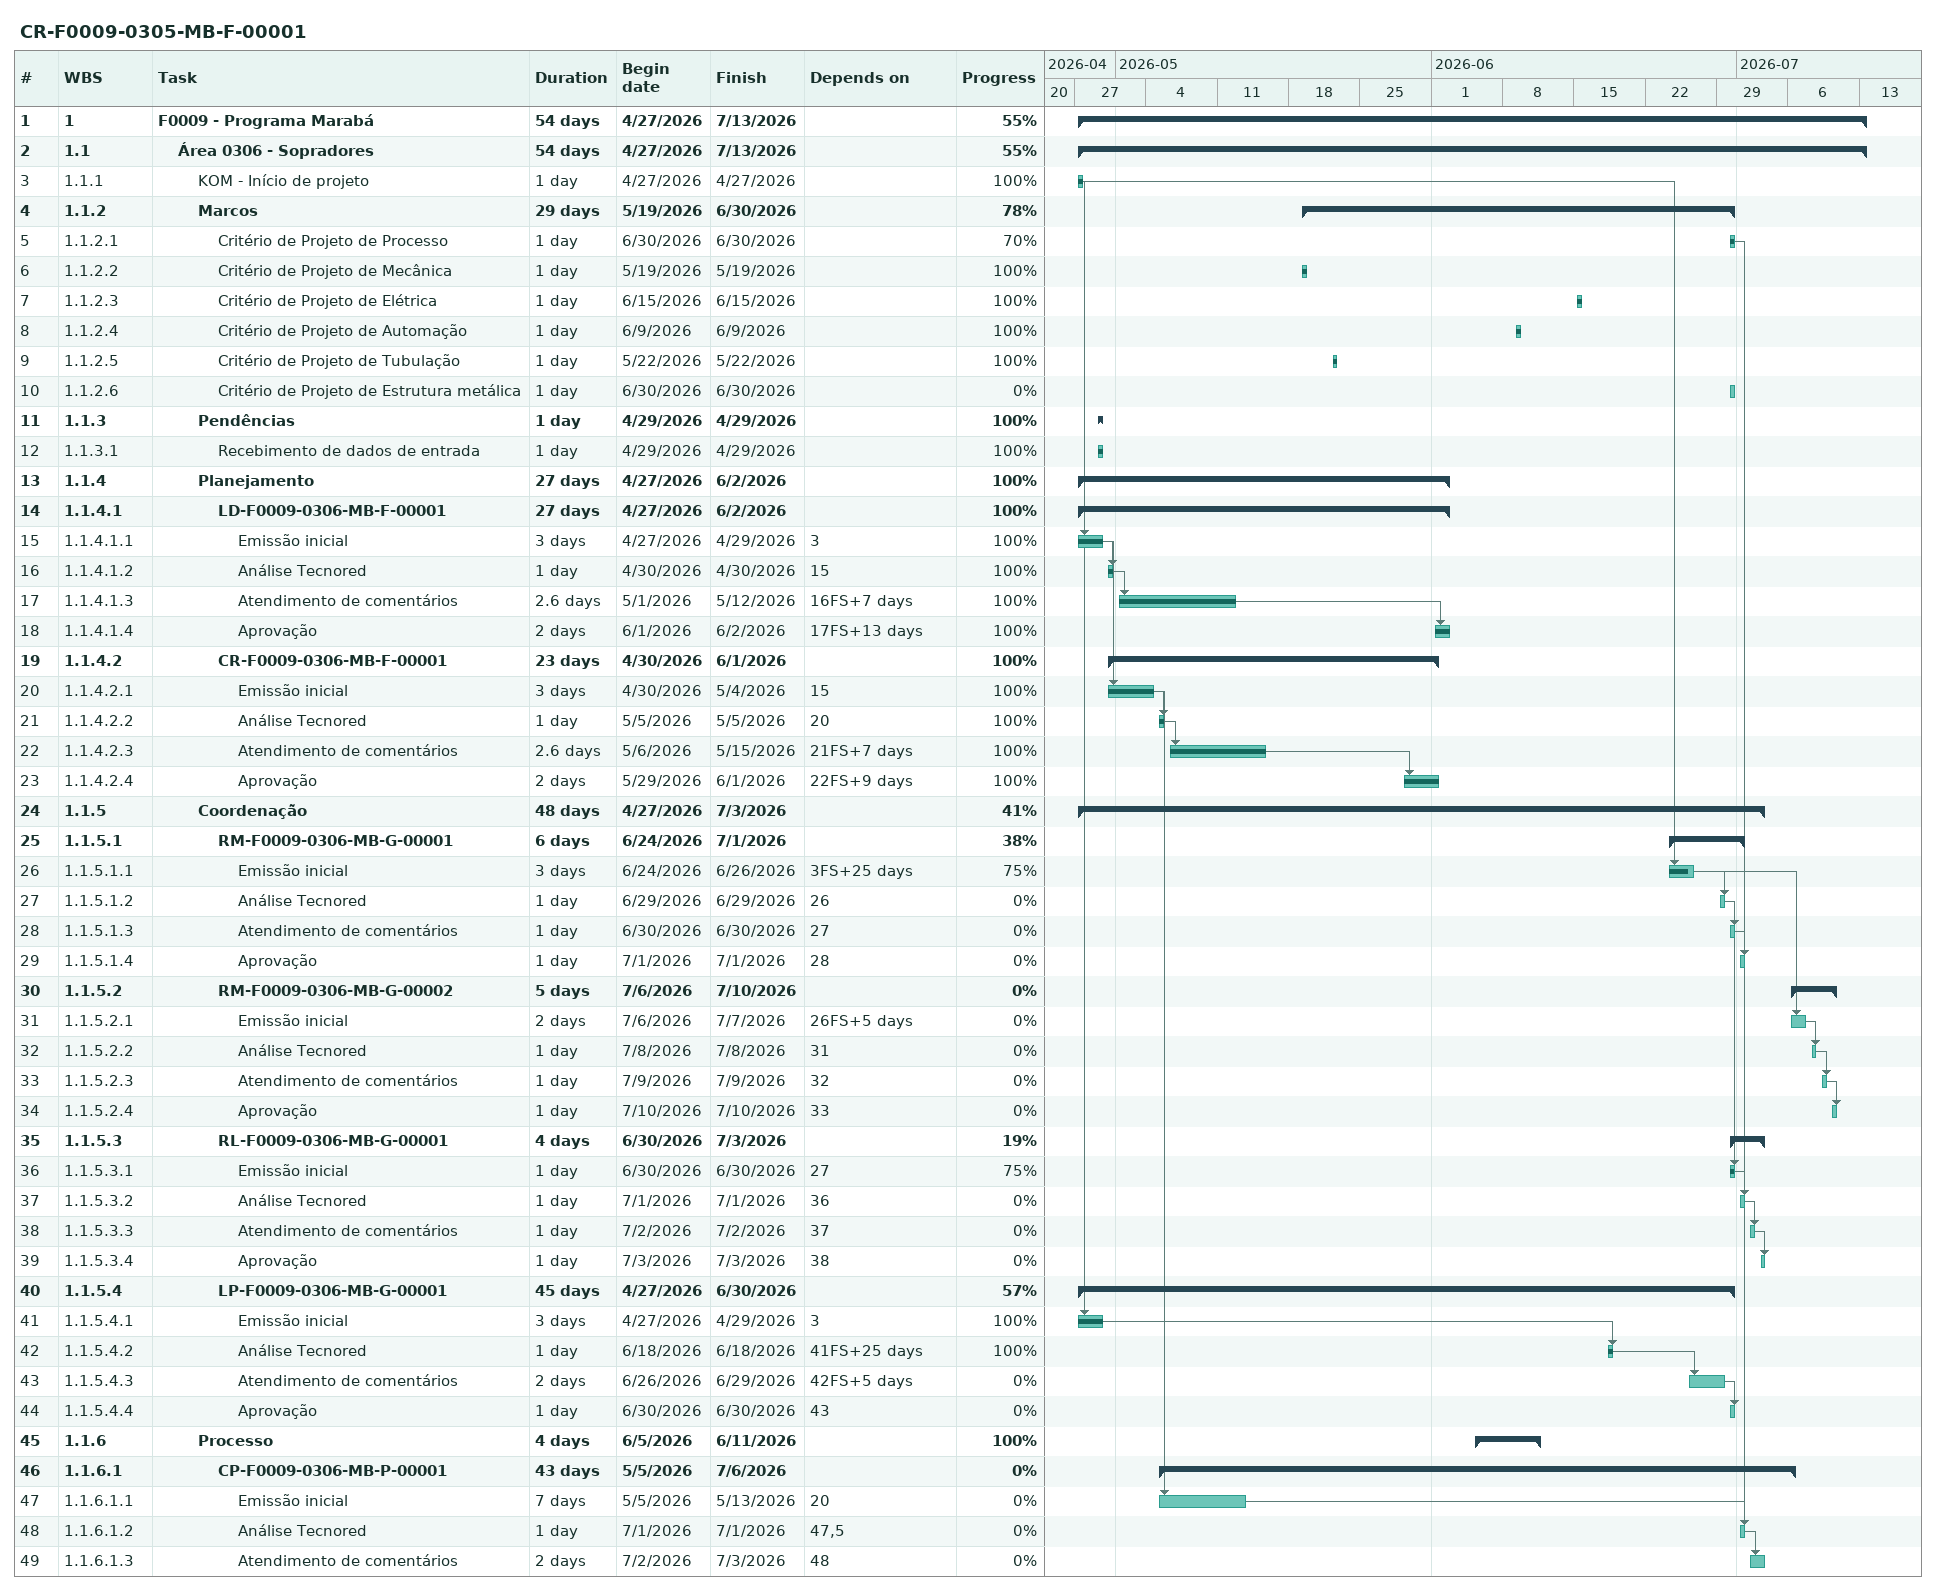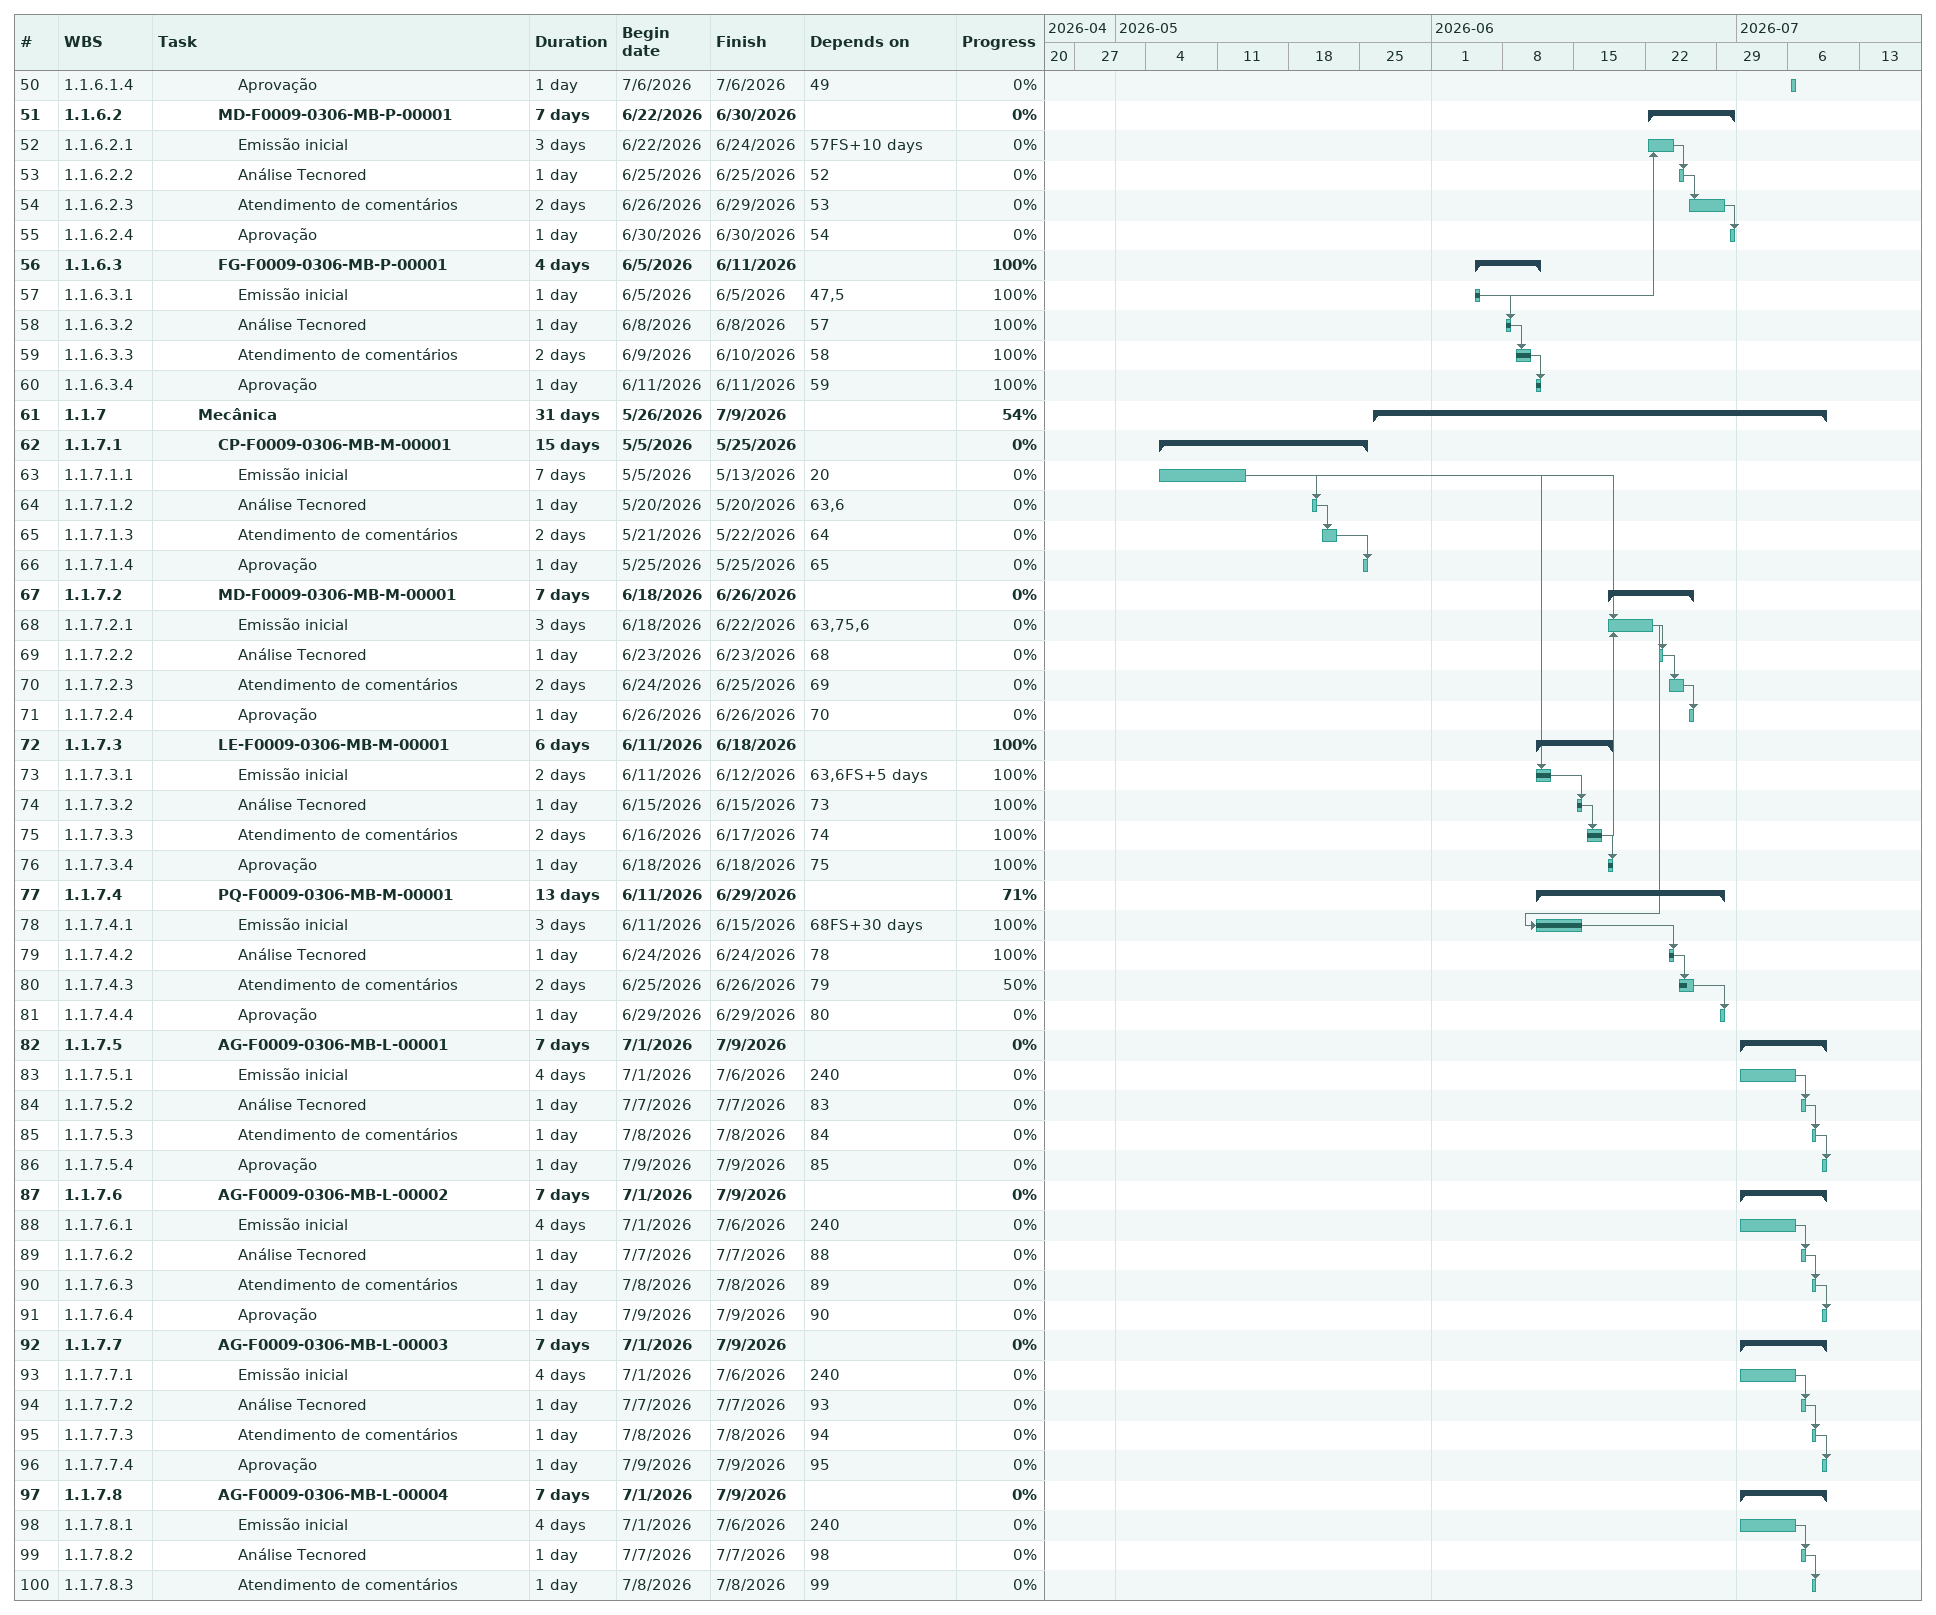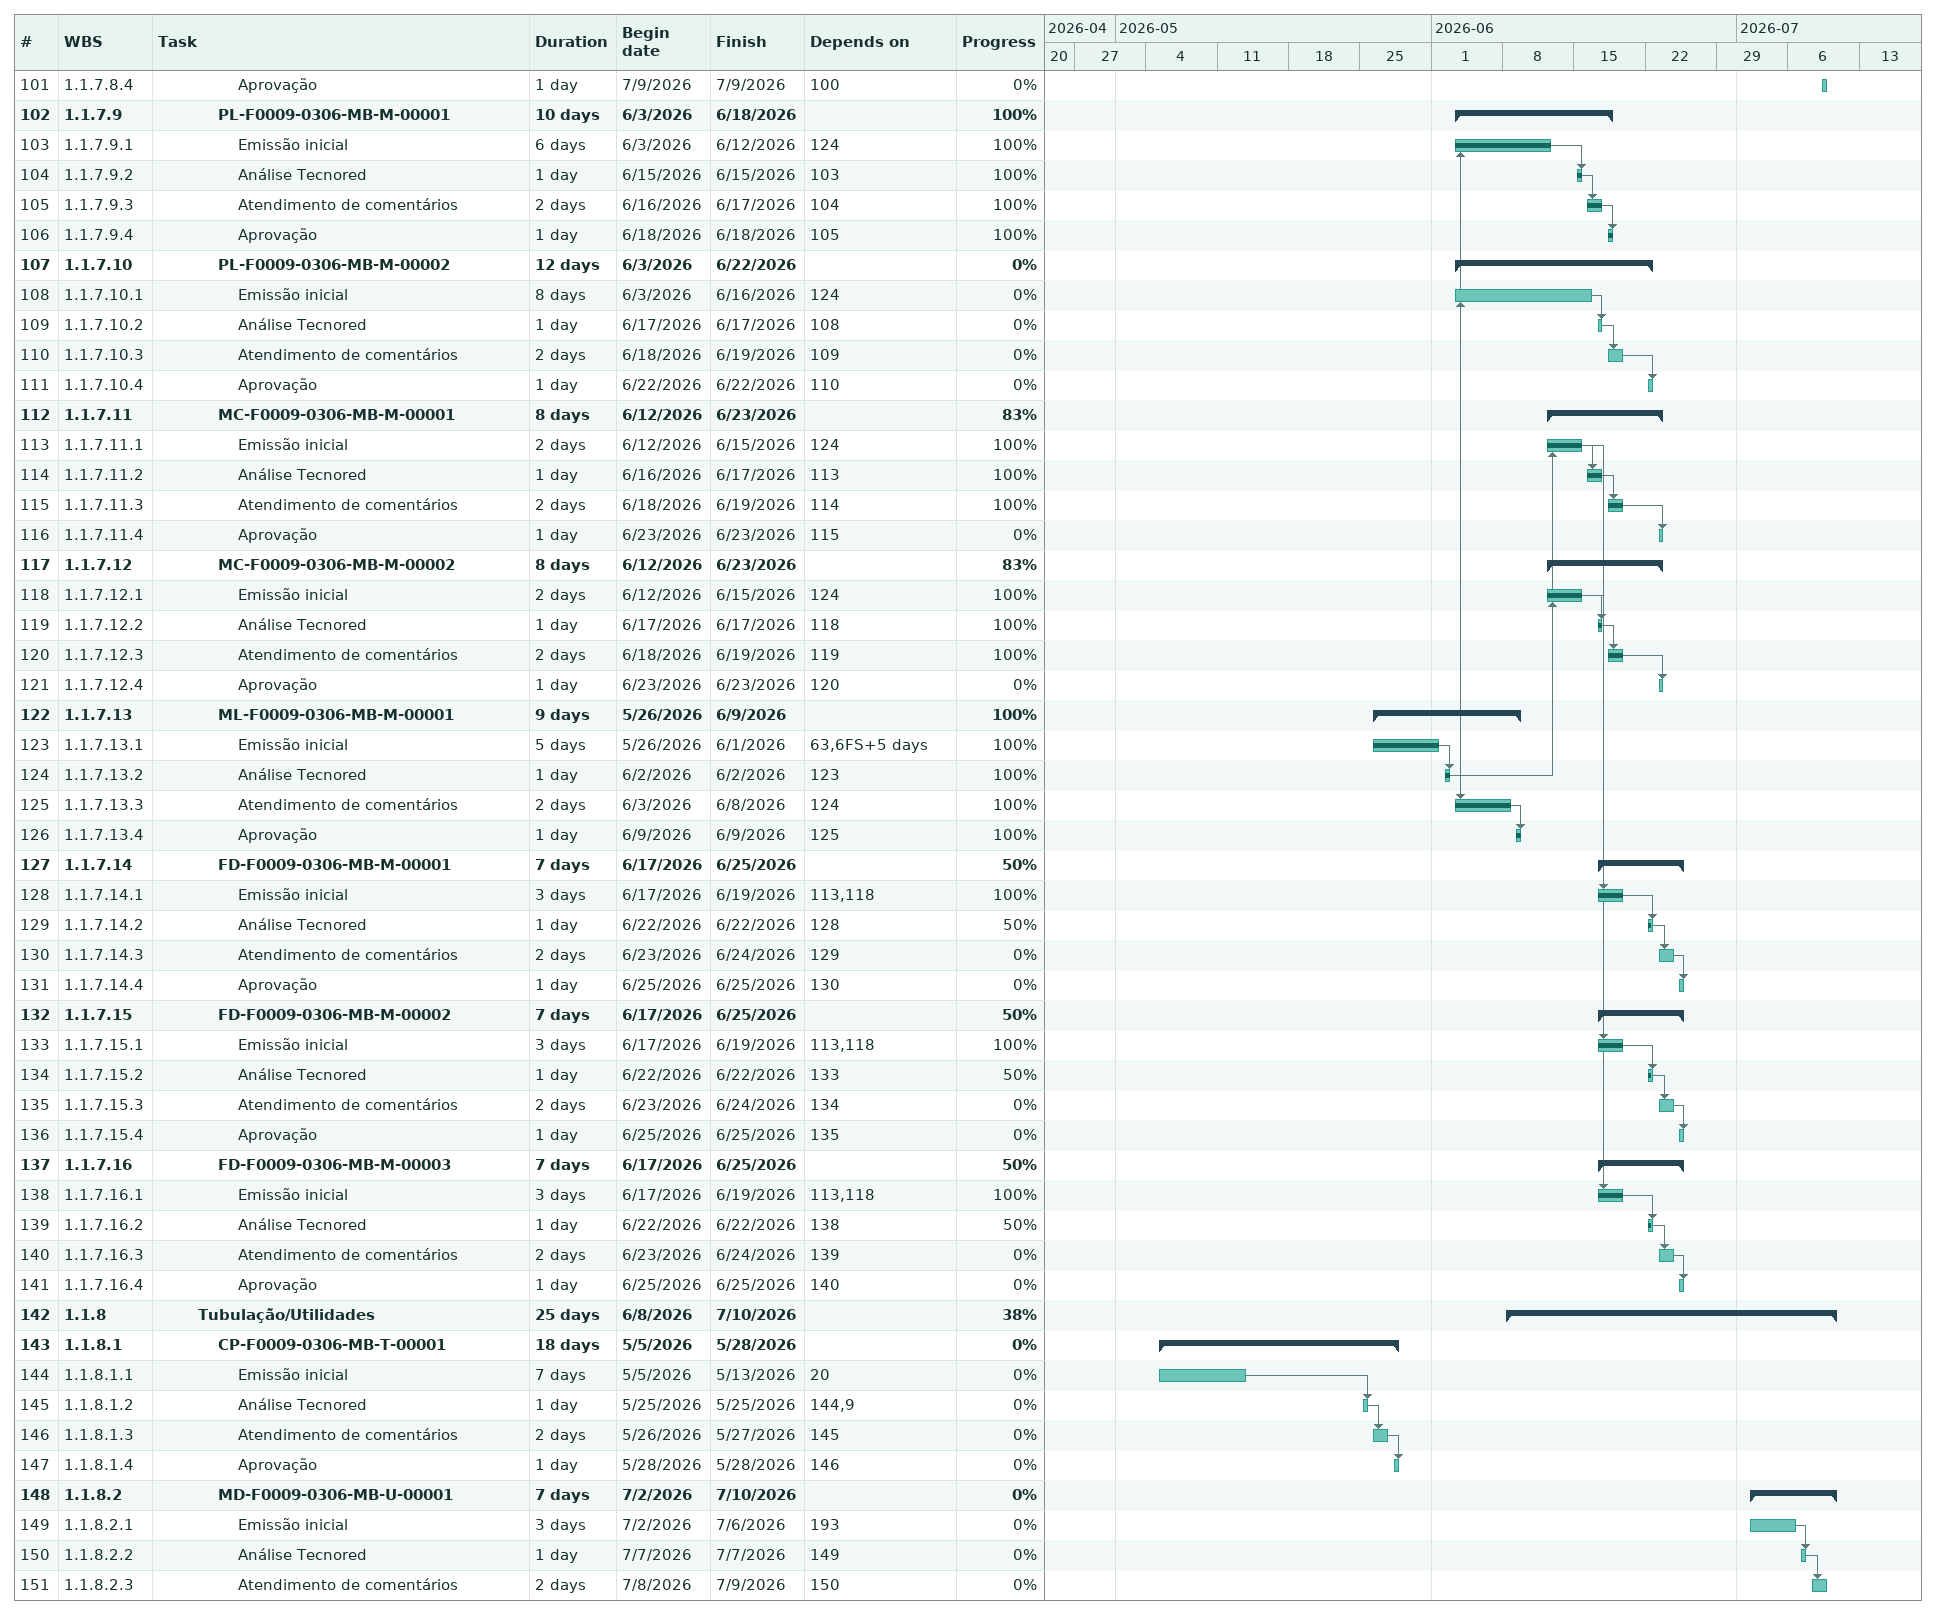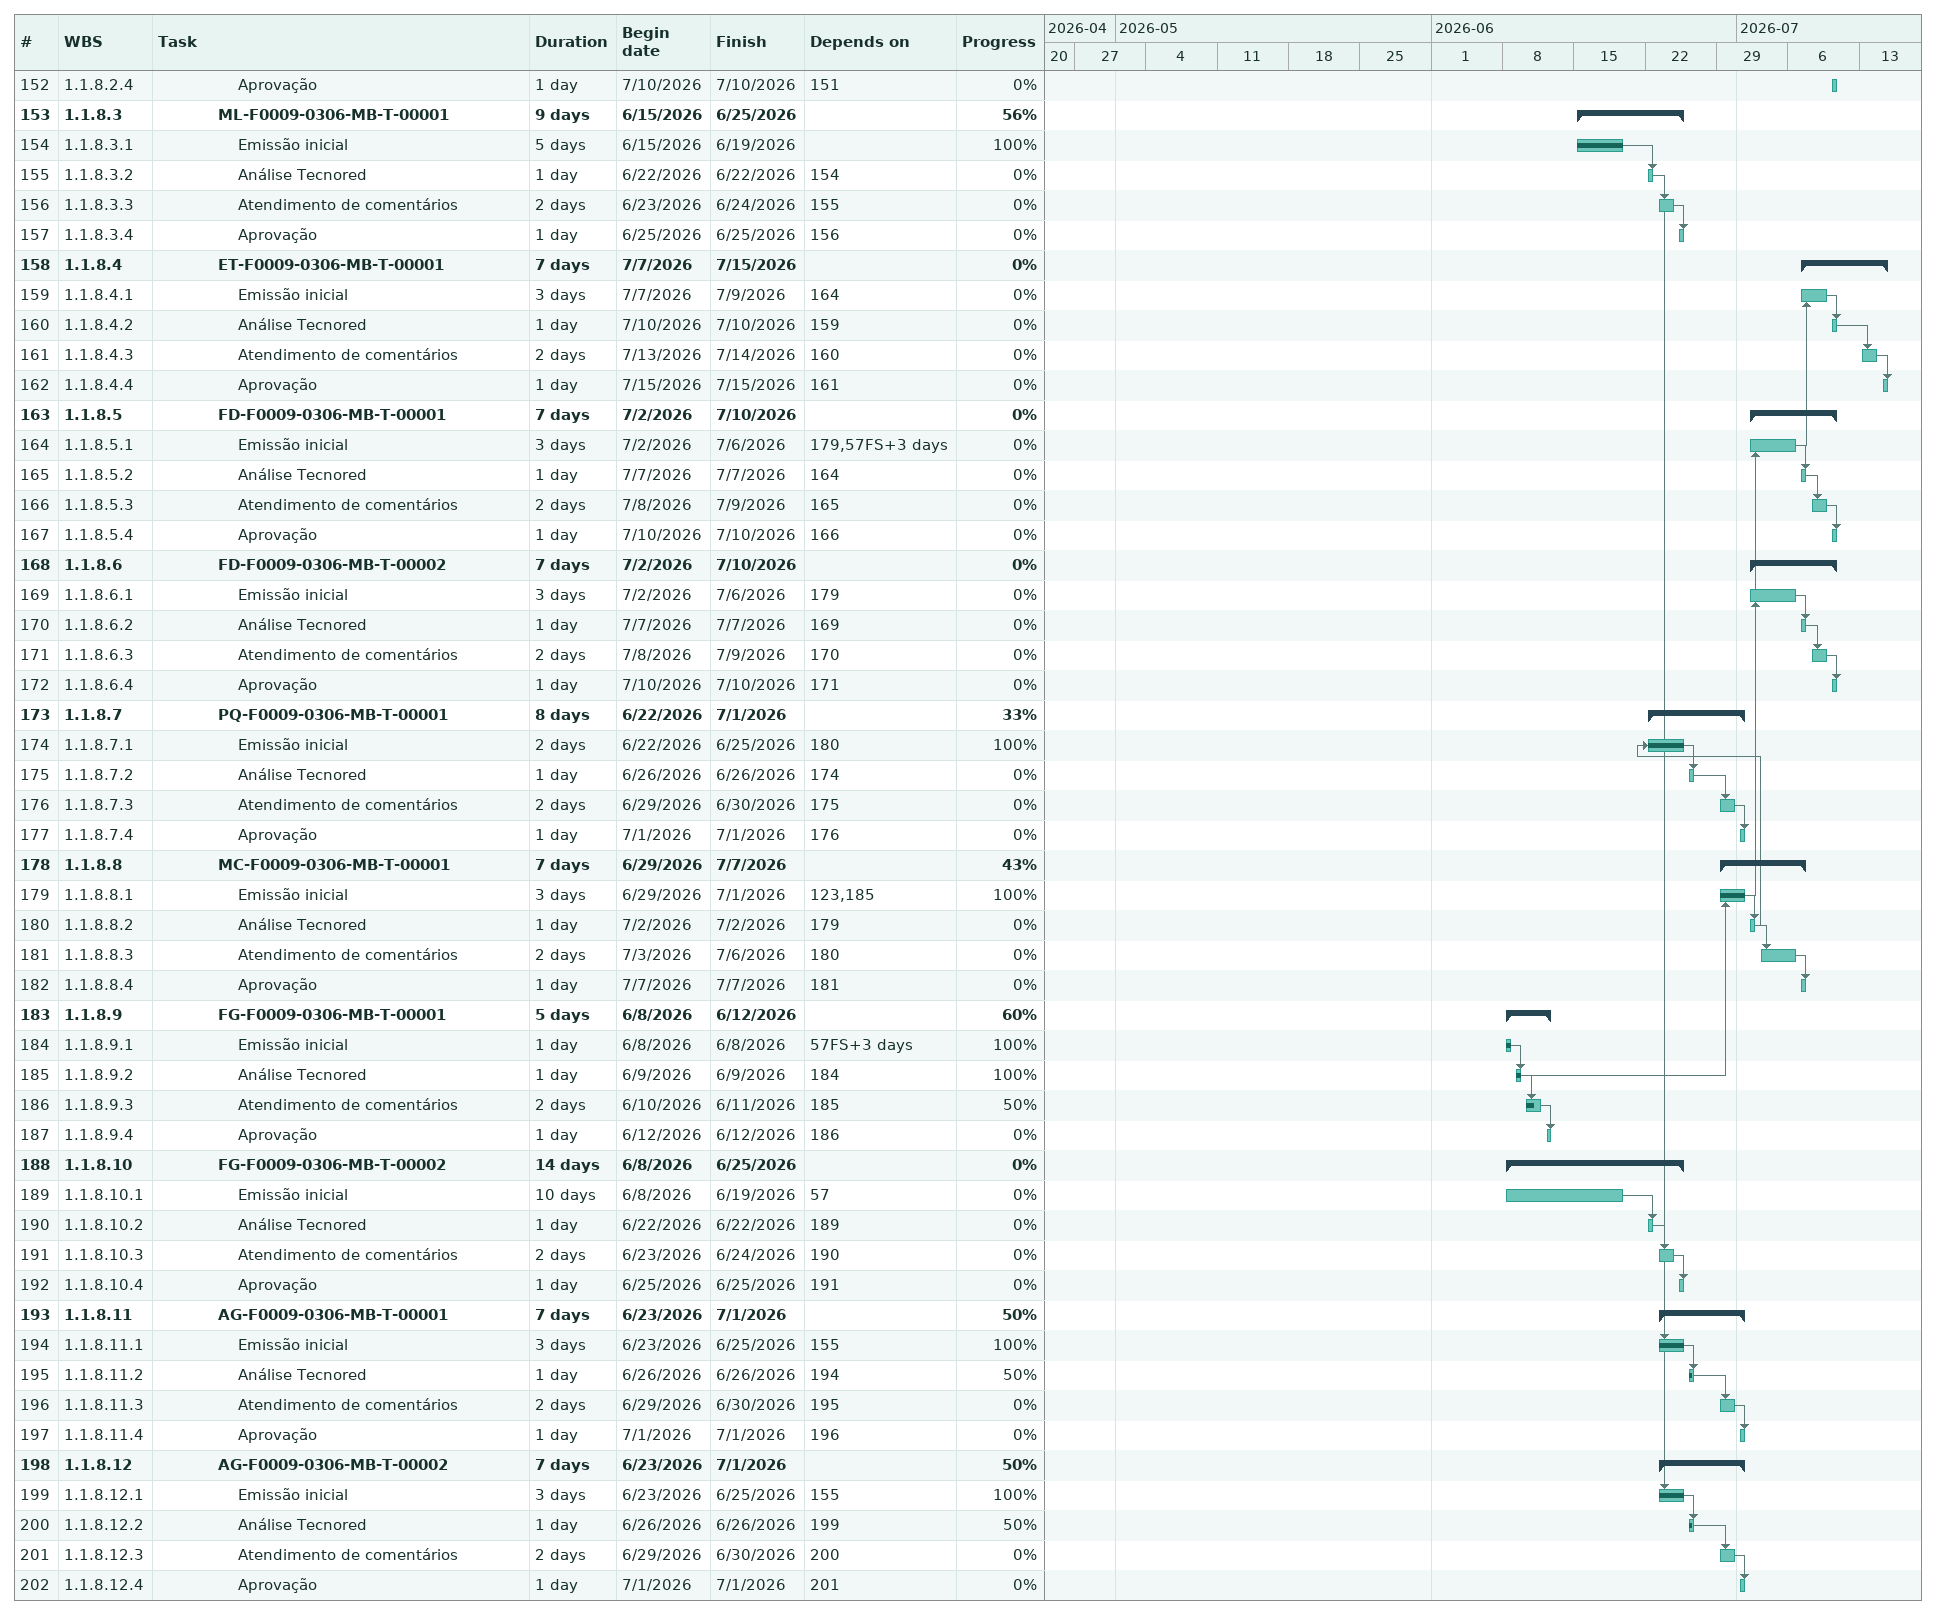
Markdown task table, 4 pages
CR-F0009-0305-MB-F-00001

| ID | WBS | Task | Duration | Start | Finish | Predecessors | % complete |
|---|---|---|---|---|---|---|---|
| 1 | 1 | **F0009 - Programa Marabá** | 54d | 2026-04-27 | 2026-07-13 |  | 55 |
| 2 | 1.1 | **Área 0306 - Sopradores** | 54d | 2026-04-27 | 2026-07-13 |  | 55 |
| 3 | 1.1.1 | KOM - Início de projeto | 1d | 2026-04-27 | 2026-04-27 |  | 100 |
| 4 | 1.1.2 | **Marcos** | 29d | 2026-05-19 | 2026-06-30 |  | 78 |
| 5 | 1.1.2.1 | Critério de Projeto de Processo | 1d | 2026-06-30 | 2026-06-30 |  | 70 |
| 6 | 1.1.2.2 | Critério de Projeto de Mecânica | 1d | 2026-05-19 | 2026-05-19 |  | 100 |
| 7 | 1.1.2.3 | Critério de Projeto de Elétrica | 1d | 2026-06-15 | 2026-06-15 |  | 100 |
| 8 | 1.1.2.4 | Critério de Projeto de Automação | 1d | 2026-06-09 | 2026-06-09 |  | 100 |
| 9 | 1.1.2.5 | Critério de Projeto de Tubulação | 1d | 2026-05-22 | 2026-05-22 |  | 100 |
| 10 | 1.1.2.6 | Critério de Projeto de Estrutura metálica | 1d | 2026-06-30 | 2026-06-30 |  | 0 |
| 11 | 1.1.3 | **Pendências** | 1d | 2026-04-29 | 2026-04-29 |  | 100 |
| 12 | 1.1.3.1 | Recebimento de dados de entrada | 1d | 2026-04-29 | 2026-04-29 |  | 100 |
| 13 | 1.1.4 | **Planejamento** | 27d | 2026-04-27 | 2026-06-02 |  | 100 |
| 14 | 1.1.4.1 | **LD-F0009-0306-MB-F-00001** | 27d | 2026-04-27 | 2026-06-02 |  | 100 |
| 15 | 1.1.4.1.1 | Emissão inicial | 3d | 2026-04-27 | 2026-04-29 | 3 | 100 |
| 16 | 1.1.4.1.2 | Análise Tecnored | 1d | 2026-04-30 | 2026-04-30 | 15 | 100 |
| 17 | 1.1.4.1.3 | Atendimento de comentários | 2.6d | 2026-05-01 | 2026-05-12 | 16FS+7d | 100 |
| 18 | 1.1.4.1.4 | Aprovação | 2d | 2026-06-01 | 2026-06-02 | 17FS+13d | 100 |
| 19 | 1.1.4.2 | **CR-F0009-0306-MB-F-00001** | 23d | 2026-04-30 | 2026-06-01 |  | 100 |
| 20 | 1.1.4.2.1 | Emissão inicial | 3d | 2026-04-30 | 2026-05-04 | 15 | 100 |
| 21 | 1.1.4.2.2 | Análise Tecnored | 1d | 2026-05-05 | 2026-05-05 | 20 | 100 |
| 22 | 1.1.4.2.3 | Atendimento de comentários | 2.6d | 2026-05-06 | 2026-05-15 | 21FS+7d | 100 |
| 23 | 1.1.4.2.4 | Aprovação | 2d | 2026-05-29 | 2026-06-01 | 22FS+9d | 100 |
| 24 | 1.1.5 | **Coordenação** | 48d | 2026-04-27 | 2026-07-03 |  | 41 |
| 25 | 1.1.5.1 | **RM-F0009-0306-MB-G-00001** | 6d | 2026-06-24 | 2026-07-01 |  | 38 |
| 26 | 1.1.5.1.1 | Emissão inicial | 3d | 2026-06-24 | 2026-06-26 | 3FS+25d | 75 |
| 27 | 1.1.5.1.2 | Análise Tecnored | 1d | 2026-06-29 | 2026-06-29 | 26 | 0 |
| 28 | 1.1.5.1.3 | Atendimento de comentários | 1d | 2026-06-30 | 2026-06-30 | 27 | 0 |
| 29 | 1.1.5.1.4 | Aprovação | 1d | 2026-07-01 | 2026-07-01 | 28 | 0 |
| 30 | 1.1.5.2 | **RM-F0009-0306-MB-G-00002** | 5d | 2026-07-06 | 2026-07-10 |  | 0 |
| 31 | 1.1.5.2.1 | Emissão inicial | 2d | 2026-07-06 | 2026-07-07 | 26FS+5d | 0 |
| 32 | 1.1.5.2.2 | Análise Tecnored | 1d | 2026-07-08 | 2026-07-08 | 31 | 0 |
| 33 | 1.1.5.2.3 | Atendimento de comentários | 1d | 2026-07-09 | 2026-07-09 | 32 | 0 |
| 34 | 1.1.5.2.4 | Aprovação | 1d | 2026-07-10 | 2026-07-10 | 33 | 0 |
| 35 | 1.1.5.3 | **RL-F0009-0306-MB-G-00001** | 4d | 2026-06-30 | 2026-07-03 |  | 19 |
| 36 | 1.1.5.3.1 | Emissão inicial | 1d | 2026-06-30 | 2026-06-30 | 27 | 75 |
| 37 | 1.1.5.3.2 | Análise Tecnored | 1d | 2026-07-01 | 2026-07-01 | 36 | 0 |
| 38 | 1.1.5.3.3 | Atendimento de comentários | 1d | 2026-07-02 | 2026-07-02 | 37 | 0 |
| 39 | 1.1.5.3.4 | Aprovação | 1d | 2026-07-03 | 2026-07-03 | 38 | 0 |
| 40 | 1.1.5.4 | **LP-F0009-0306-MB-G-00001** | 45d | 2026-04-27 | 2026-06-30 |  | 57 |
| 41 | 1.1.5.4.1 | Emissão inicial | 3d | 2026-04-27 | 2026-04-29 | 3 | 100 |
| 42 | 1.1.5.4.2 | Análise Tecnored | 1d | 2026-06-18 | 2026-06-18 | 41FS+25d | 100 |
| 43 | 1.1.5.4.3 | Atendimento de comentários | 2d | 2026-06-26 | 2026-06-29 | 42FS+5d | 0 |
| 44 | 1.1.5.4.4 | Aprovação | 1d | 2026-06-30 | 2026-06-30 | 43 | 0 |
| 45 | 1.1.6 | **Processo** | 4d | 2026-06-05 | 2026-06-11 |  | 100 |
| 46 | 1.1.6.1 | **CP-F0009-0306-MB-P-00001** | 43d | 2026-05-05 | 2026-07-06 |  | 0 |
| 47 | 1.1.6.1.1 | Emissão inicial | 7d | 2026-05-05 | 2026-05-13 | 20 | 0 |
| 48 | 1.1.6.1.2 | Análise Tecnored | 1d | 2026-07-01 | 2026-07-01 | 47, 5 | 0 |
| 49 | 1.1.6.1.3 | Atendimento de comentários | 2d | 2026-07-02 | 2026-07-03 | 48 | 0 |
| 50 | 1.1.6.1.4 | Aprovação | 1d | 2026-07-06 | 2026-07-06 | 49 | 0 |
| 51 | 1.1.6.2 | **MD-F0009-0306-MB-P-00001** | 7d | 2026-06-22 | 2026-06-30 |  | 0 |
| 52 | 1.1.6.2.1 | Emissão inicial | 3d | 2026-06-22 | 2026-06-24 | 57FS+10d | 0 |
| 53 | 1.1.6.2.2 | Análise Tecnored | 1d | 2026-06-25 | 2026-06-25 | 52 | 0 |
| 54 | 1.1.6.2.3 | Atendimento de comentários | 2d | 2026-06-26 | 2026-06-29 | 53 | 0 |
| 55 | 1.1.6.2.4 | Aprovação | 1d | 2026-06-30 | 2026-06-30 | 54 | 0 |
| 56 | 1.1.6.3 | **FG-F0009-0306-MB-P-00001** | 4d | 2026-06-05 | 2026-06-11 |  | 100 |
| 57 | 1.1.6.3.1 | Emissão inicial | 1d | 2026-06-05 | 2026-06-05 | 47, 5 | 100 |
| 58 | 1.1.6.3.2 | Análise Tecnored | 1d | 2026-06-08 | 2026-06-08 | 57 | 100 |
| 59 | 1.1.6.3.3 | Atendimento de comentários | 2d | 2026-06-09 | 2026-06-10 | 58 | 100 |
| 60 | 1.1.6.3.4 | Aprovação | 1d | 2026-06-11 | 2026-06-11 | 59 | 100 |
| 61 | 1.1.7 | **Mecânica** | 31d | 2026-05-26 | 2026-07-09 |  | 54 |
| 62 | 1.1.7.1 | **CP-F0009-0306-MB-M-00001** | 15d | 2026-05-05 | 2026-05-25 |  | 0 |
| 63 | 1.1.7.1.1 | Emissão inicial | 7d | 2026-05-05 | 2026-05-13 | 20 | 0 |
| 64 | 1.1.7.1.2 | Análise Tecnored | 1d | 2026-05-20 | 2026-05-20 | 63, 6 | 0 |
| 65 | 1.1.7.1.3 | Atendimento de comentários | 2d | 2026-05-21 | 2026-05-22 | 64 | 0 |
| 66 | 1.1.7.1.4 | Aprovação | 1d | 2026-05-25 | 2026-05-25 | 65 | 0 |
| 67 | 1.1.7.2 | **MD-F0009-0306-MB-M-00001** | 7d | 2026-06-18 | 2026-06-26 |  | 0 |
| 68 | 1.1.7.2.1 | Emissão inicial | 3d | 2026-06-18 | 2026-06-22 | 63, 75, 6 | 0 |
| 69 | 1.1.7.2.2 | Análise Tecnored | 1d | 2026-06-23 | 2026-06-23 | 68 | 0 |
| 70 | 1.1.7.2.3 | Atendimento de comentários | 2d | 2026-06-24 | 2026-06-25 | 69 | 0 |
| 71 | 1.1.7.2.4 | Aprovação | 1d | 2026-06-26 | 2026-06-26 | 70 | 0 |
| 72 | 1.1.7.3 | **LE-F0009-0306-MB-M-00001** | 6d | 2026-06-11 | 2026-06-18 |  | 100 |
| 73 | 1.1.7.3.1 | Emissão inicial | 2d | 2026-06-11 | 2026-06-12 | 63, 6FS+5d | 100 |
| 74 | 1.1.7.3.2 | Análise Tecnored | 1d | 2026-06-15 | 2026-06-15 | 73 | 100 |
| 75 | 1.1.7.3.3 | Atendimento de comentários | 2d | 2026-06-16 | 2026-06-17 | 74 | 100 |
| 76 | 1.1.7.3.4 | Aprovação | 1d | 2026-06-18 | 2026-06-18 | 75 | 100 |
| 77 | 1.1.7.4 | **PQ-F0009-0306-MB-M-00001** | 13d | 2026-06-11 | 2026-06-29 |  | 71 |
| 78 | 1.1.7.4.1 | Emissão inicial | 3d | 2026-06-11 | 2026-06-15 | 68FS+30d | 100 |
| 79 | 1.1.7.4.2 | Análise Tecnored | 1d | 2026-06-24 | 2026-06-24 | 78 | 100 |
| 80 | 1.1.7.4.3 | Atendimento de comentários | 2d | 2026-06-25 | 2026-06-26 | 79 | 50 |
| 81 | 1.1.7.4.4 | Aprovação | 1d | 2026-06-29 | 2026-06-29 | 80 | 0 |
| 82 | 1.1.7.5 | **AG-F0009-0306-MB-L-00001** | 7d | 2026-07-01 | 2026-07-09 |  | 0 |
| 83 | 1.1.7.5.1 | Emissão inicial | 4d | 2026-07-01 | 2026-07-06 | 240 | 0 |
| 84 | 1.1.7.5.2 | Análise Tecnored | 1d | 2026-07-07 | 2026-07-07 | 83 | 0 |
| 85 | 1.1.7.5.3 | Atendimento de comentários | 1d | 2026-07-08 | 2026-07-08 | 84 | 0 |
| 86 | 1.1.7.5.4 | Aprovação | 1d | 2026-07-09 | 2026-07-09 | 85 | 0 |
| 87 | 1.1.7.6 | **AG-F0009-0306-MB-L-00002** | 7d | 2026-07-01 | 2026-07-09 |  | 0 |
| 88 | 1.1.7.6.1 | Emissão inicial | 4d | 2026-07-01 | 2026-07-06 | 240 | 0 |
| 89 | 1.1.7.6.2 | Análise Tecnored | 1d | 2026-07-07 | 2026-07-07 | 88 | 0 |
| 90 | 1.1.7.6.3 | Atendimento de comentários | 1d | 2026-07-08 | 2026-07-08 | 89 | 0 |
| 91 | 1.1.7.6.4 | Aprovação | 1d | 2026-07-09 | 2026-07-09 | 90 | 0 |
| 92 | 1.1.7.7 | **AG-F0009-0306-MB-L-00003** | 7d | 2026-07-01 | 2026-07-09 |  | 0 |
| 93 | 1.1.7.7.1 | Emissão inicial | 4d | 2026-07-01 | 2026-07-06 | 240 | 0 |
| 94 | 1.1.7.7.2 | Análise Tecnored | 1d | 2026-07-07 | 2026-07-07 | 93 | 0 |
| 95 | 1.1.7.7.3 | Atendimento de comentários | 1d | 2026-07-08 | 2026-07-08 | 94 | 0 |
| 96 | 1.1.7.7.4 | Aprovação | 1d | 2026-07-09 | 2026-07-09 | 95 | 0 |
| 97 | 1.1.7.8 | **AG-F0009-0306-MB-L-00004** | 7d | 2026-07-01 | 2026-07-09 |  | 0 |
| 98 | 1.1.7.8.1 | Emissão inicial | 4d | 2026-07-01 | 2026-07-06 | 240 | 0 |
| 99 | 1.1.7.8.2 | Análise Tecnored | 1d | 2026-07-07 | 2026-07-07 | 98 | 0 |
| 100 | 1.1.7.8.3 | Atendimento de comentários | 1d | 2026-07-08 | 2026-07-08 | 99 | 0 |
| 101 | 1.1.7.8.4 | Aprovação | 1d | 2026-07-09 | 2026-07-09 | 100 | 0 |
| 102 | 1.1.7.9 | **PL-F0009-0306-MB-M-00001** | 10d | 2026-06-03 | 2026-06-18 |  | 100 |
| 103 | 1.1.7.9.1 | Emissão inicial | 6d | 2026-06-03 | 2026-06-12 | 124 | 100 |
| 104 | 1.1.7.9.2 | Análise Tecnored | 1d | 2026-06-15 | 2026-06-15 | 103 | 100 |
| 105 | 1.1.7.9.3 | Atendimento de comentários | 2d | 2026-06-16 | 2026-06-17 | 104 | 100 |
| 106 | 1.1.7.9.4 | Aprovação | 1d | 2026-06-18 | 2026-06-18 | 105 | 100 |
| 107 | 1.1.7.10 | **PL-F0009-0306-MB-M-00002** | 12d | 2026-06-03 | 2026-06-22 |  | 0 |
| 108 | 1.1.7.10.1 | Emissão inicial | 8d | 2026-06-03 | 2026-06-16 | 124 | 0 |
| 109 | 1.1.7.10.2 | Análise Tecnored | 1d | 2026-06-17 | 2026-06-17 | 108 | 0 |
| 110 | 1.1.7.10.3 | Atendimento de comentários | 2d | 2026-06-18 | 2026-06-19 | 109 | 0 |
| 111 | 1.1.7.10.4 | Aprovação | 1d | 2026-06-22 | 2026-06-22 | 110 | 0 |
| 112 | 1.1.7.11 | **MC-F0009-0306-MB-M-00001** | 8d | 2026-06-12 | 2026-06-23 |  | 83 |
| 113 | 1.1.7.11.1 | Emissão inicial | 2d | 2026-06-12 | 2026-06-15 | 124 | 100 |
| 114 | 1.1.7.11.2 | Análise Tecnored | 1d | 2026-06-16 | 2026-06-17 | 113 | 100 |
| 115 | 1.1.7.11.3 | Atendimento de comentários | 2d | 2026-06-18 | 2026-06-19 | 114 | 100 |
| 116 | 1.1.7.11.4 | Aprovação | 1d | 2026-06-23 | 2026-06-23 | 115 | 0 |
| 117 | 1.1.7.12 | **MC-F0009-0306-MB-M-00002** | 8d | 2026-06-12 | 2026-06-23 |  | 83 |
| 118 | 1.1.7.12.1 | Emissão inicial | 2d | 2026-06-12 | 2026-06-15 | 124 | 100 |
| 119 | 1.1.7.12.2 | Análise Tecnored | 1d | 2026-06-17 | 2026-06-17 | 118 | 100 |
| 120 | 1.1.7.12.3 | Atendimento de comentários | 2d | 2026-06-18 | 2026-06-19 | 119 | 100 |
| 121 | 1.1.7.12.4 | Aprovação | 1d | 2026-06-23 | 2026-06-23 | 120 | 0 |
| 122 | 1.1.7.13 | **ML-F0009-0306-MB-M-00001** | 9d | 2026-05-26 | 2026-06-09 |  | 100 |
| 123 | 1.1.7.13.1 | Emissão inicial | 5d | 2026-05-26 | 2026-06-01 | 63, 6FS+5d | 100 |
| 124 | 1.1.7.13.2 | Análise Tecnored | 1d | 2026-06-02 | 2026-06-02 | 123 | 100 |
| 125 | 1.1.7.13.3 | Atendimento de comentários | 2d | 2026-06-03 | 2026-06-08 | 124 | 100 |
| 126 | 1.1.7.13.4 | Aprovação | 1d | 2026-06-09 | 2026-06-09 | 125 | 100 |
| 127 | 1.1.7.14 | **FD-F0009-0306-MB-M-00001** | 7d | 2026-06-17 | 2026-06-25 |  | 50 |
| 128 | 1.1.7.14.1 | Emissão inicial | 3d | 2026-06-17 | 2026-06-19 | 113, 118 | 100 |
| 129 | 1.1.7.14.2 | Análise Tecnored | 1d | 2026-06-22 | 2026-06-22 | 128 | 50 |
| 130 | 1.1.7.14.3 | Atendimento de comentários | 2d | 2026-06-23 | 2026-06-24 | 129 | 0 |
| 131 | 1.1.7.14.4 | Aprovação | 1d | 2026-06-25 | 2026-06-25 | 130 | 0 |
| 132 | 1.1.7.15 | **FD-F0009-0306-MB-M-00002** | 7d | 2026-06-17 | 2026-06-25 |  | 50 |
| 133 | 1.1.7.15.1 | Emissão inicial | 3d | 2026-06-17 | 2026-06-19 | 113, 118 | 100 |
| 134 | 1.1.7.15.2 | Análise Tecnored | 1d | 2026-06-22 | 2026-06-22 | 133 | 50 |
| 135 | 1.1.7.15.3 | Atendimento de comentários | 2d | 2026-06-23 | 2026-06-24 | 134 | 0 |
| 136 | 1.1.7.15.4 | Aprovação | 1d | 2026-06-25 | 2026-06-25 | 135 | 0 |
| 137 | 1.1.7.16 | **FD-F0009-0306-MB-M-00003** | 7d | 2026-06-17 | 2026-06-25 |  | 50 |
| 138 | 1.1.7.16.1 | Emissão inicial | 3d | 2026-06-17 | 2026-06-19 | 113, 118 | 100 |
| 139 | 1.1.7.16.2 | Análise Tecnored | 1d | 2026-06-22 | 2026-06-22 | 138 | 50 |
| 140 | 1.1.7.16.3 | Atendimento de comentários | 2d | 2026-06-23 | 2026-06-24 | 139 | 0 |
| 141 | 1.1.7.16.4 | Aprovação | 1d | 2026-06-25 | 2026-06-25 | 140 | 0 |
| 142 | 1.1.8 | **Tubulação/Utilidades** | 25d | 2026-06-08 | 2026-07-10 |  | 38 |
| 143 | 1.1.8.1 | **CP-F0009-0306-MB-T-00001** | 18d | 2026-05-05 | 2026-05-28 |  | 0 |
| 144 | 1.1.8.1.1 | Emissão inicial | 7d | 2026-05-05 | 2026-05-13 | 20 | 0 |
| 145 | 1.1.8.1.2 | Análise Tecnored | 1d | 2026-05-25 | 2026-05-25 | 144, 9 | 0 |
| 146 | 1.1.8.1.3 | Atendimento de comentários | 2d | 2026-05-26 | 2026-05-27 | 145 | 0 |
| 147 | 1.1.8.1.4 | Aprovação | 1d | 2026-05-28 | 2026-05-28 | 146 | 0 |
| 148 | 1.1.8.2 | **MD-F0009-0306-MB-U-00001** | 7d | 2026-07-02 | 2026-07-10 |  | 0 |
| 149 | 1.1.8.2.1 | Emissão inicial | 3d | 2026-07-02 | 2026-07-06 | 193 | 0 |
| 150 | 1.1.8.2.2 | Análise Tecnored | 1d | 2026-07-07 | 2026-07-07 | 149 | 0 |
| 151 | 1.1.8.2.3 | Atendimento de comentários | 2d | 2026-07-08 | 2026-07-09 | 150 | 0 |
| 152 | 1.1.8.2.4 | Aprovação | 1d | 2026-07-10 | 2026-07-10 | 151 | 0 |
| 153 | 1.1.8.3 | **ML-F0009-0306-MB-T-00001** | 9d | 2026-06-15 | 2026-06-25 |  | 56 |
| 154 | 1.1.8.3.1 | Emissão inicial | 5d | 2026-06-15 | 2026-06-19 |  | 100 |
| 155 | 1.1.8.3.2 | Análise Tecnored | 1d | 2026-06-22 | 2026-06-22 | 154 | 0 |
| 156 | 1.1.8.3.3 | Atendimento de comentários | 2d | 2026-06-23 | 2026-06-24 | 155 | 0 |
| 157 | 1.1.8.3.4 | Aprovação | 1d | 2026-06-25 | 2026-06-25 | 156 | 0 |
| 158 | 1.1.8.4 | **ET-F0009-0306-MB-T-00001** | 7d | 2026-07-07 | 2026-07-15 |  | 0 |
| 159 | 1.1.8.4.1 | Emissão inicial | 3d | 2026-07-07 | 2026-07-09 | 164 | 0 |
| 160 | 1.1.8.4.2 | Análise Tecnored | 1d | 2026-07-10 | 2026-07-10 | 159 | 0 |
| 161 | 1.1.8.4.3 | Atendimento de comentários | 2d | 2026-07-13 | 2026-07-14 | 160 | 0 |
| 162 | 1.1.8.4.4 | Aprovação | 1d | 2026-07-15 | 2026-07-15 | 161 | 0 |
| 163 | 1.1.8.5 | **FD-F0009-0306-MB-T-00001** | 7d | 2026-07-02 | 2026-07-10 |  | 0 |
| 164 | 1.1.8.5.1 | Emissão inicial | 3d | 2026-07-02 | 2026-07-06 | 179, 57FS+3d | 0 |
| 165 | 1.1.8.5.2 | Análise Tecnored | 1d | 2026-07-07 | 2026-07-07 | 164 | 0 |
| 166 | 1.1.8.5.3 | Atendimento de comentários | 2d | 2026-07-08 | 2026-07-09 | 165 | 0 |
| 167 | 1.1.8.5.4 | Aprovação | 1d | 2026-07-10 | 2026-07-10 | 166 | 0 |
| 168 | 1.1.8.6 | **FD-F0009-0306-MB-T-00002** | 7d | 2026-07-02 | 2026-07-10 |  | 0 |
| 169 | 1.1.8.6.1 | Emissão inicial | 3d | 2026-07-02 | 2026-07-06 | 179 | 0 |
| 170 | 1.1.8.6.2 | Análise Tecnored | 1d | 2026-07-07 | 2026-07-07 | 169 | 0 |
| 171 | 1.1.8.6.3 | Atendimento de comentários | 2d | 2026-07-08 | 2026-07-09 | 170 | 0 |
| 172 | 1.1.8.6.4 | Aprovação | 1d | 2026-07-10 | 2026-07-10 | 171 | 0 |
| 173 | 1.1.8.7 | **PQ-F0009-0306-MB-T-00001** | 8d | 2026-06-22 | 2026-07-01 |  | 33 |
| 174 | 1.1.8.7.1 | Emissão inicial | 2d | 2026-06-22 | 2026-06-25 | 180 | 100 |
| 175 | 1.1.8.7.2 | Análise Tecnored | 1d | 2026-06-26 | 2026-06-26 | 174 | 0 |
| 176 | 1.1.8.7.3 | Atendimento de comentários | 2d | 2026-06-29 | 2026-06-30 | 175 | 0 |
| 177 | 1.1.8.7.4 | Aprovação | 1d | 2026-07-01 | 2026-07-01 | 176 | 0 |
| 178 | 1.1.8.8 | **MC-F0009-0306-MB-T-00001** | 7d | 2026-06-29 | 2026-07-07 |  | 43 |
| 179 | 1.1.8.8.1 | Emissão inicial | 3d | 2026-06-29 | 2026-07-01 | 123, 185 | 100 |
| 180 | 1.1.8.8.2 | Análise Tecnored | 1d | 2026-07-02 | 2026-07-02 | 179 | 0 |
| 181 | 1.1.8.8.3 | Atendimento de comentários | 2d | 2026-07-03 | 2026-07-06 | 180 | 0 |
| 182 | 1.1.8.8.4 | Aprovação | 1d | 2026-07-07 | 2026-07-07 | 181 | 0 |
| 183 | 1.1.8.9 | **FG-F0009-0306-MB-T-00001** | 5d | 2026-06-08 | 2026-06-12 |  | 60 |
| 184 | 1.1.8.9.1 | Emissão inicial | 1d | 2026-06-08 | 2026-06-08 | 57FS+3d | 100 |
| 185 | 1.1.8.9.2 | Análise Tecnored | 1d | 2026-06-09 | 2026-06-09 | 184 | 100 |
| 186 | 1.1.8.9.3 | Atendimento de comentários | 2d | 2026-06-10 | 2026-06-11 | 185 | 50 |
| 187 | 1.1.8.9.4 | Aprovação | 1d | 2026-06-12 | 2026-06-12 | 186 | 0 |
| 188 | 1.1.8.10 | **FG-F0009-0306-MB-T-00002** | 14d | 2026-06-08 | 2026-06-25 |  | 0 |
| 189 | 1.1.8.10.1 | Emissão inicial | 10d | 2026-06-08 | 2026-06-19 | 57 | 0 |
| 190 | 1.1.8.10.2 | Análise Tecnored | 1d | 2026-06-22 | 2026-06-22 | 189 | 0 |
| 191 | 1.1.8.10.3 | Atendimento de comentários | 2d | 2026-06-23 | 2026-06-24 | 190 | 0 |
| 192 | 1.1.8.10.4 | Aprovação | 1d | 2026-06-25 | 2026-06-25 | 191 | 0 |
| 193 | 1.1.8.11 | **AG-F0009-0306-MB-T-00001** | 7d | 2026-06-23 | 2026-07-01 |  | 50 |
| 194 | 1.1.8.11.1 | Emissão inicial | 3d | 2026-06-23 | 2026-06-25 | 155 | 100 |
| 195 | 1.1.8.11.2 | Análise Tecnored | 1d | 2026-06-26 | 2026-06-26 | 194 | 50 |
| 196 | 1.1.8.11.3 | Atendimento de comentários | 2d | 2026-06-29 | 2026-06-30 | 195 | 0 |
| 197 | 1.1.8.11.4 | Aprovação | 1d | 2026-07-01 | 2026-07-01 | 196 | 0 |
| 198 | 1.1.8.12 | **AG-F0009-0306-MB-T-00002** | 7d | 2026-06-23 | 2026-07-01 |  | 50 |
| 199 | 1.1.8.12.1 | Emissão inicial | 3d | 2026-06-23 | 2026-06-25 | 155 | 100 |
| 200 | 1.1.8.12.2 | Análise Tecnored | 1d | 2026-06-26 | 2026-06-26 | 199 | 50 |
| 201 | 1.1.8.12.3 | Atendimento de comentários | 2d | 2026-06-29 | 2026-06-30 | 200 | 0 |
| 202 | 1.1.8.12.4 | Aprovação | 1d | 2026-07-01 | 2026-07-01 | 201 | 0 |
